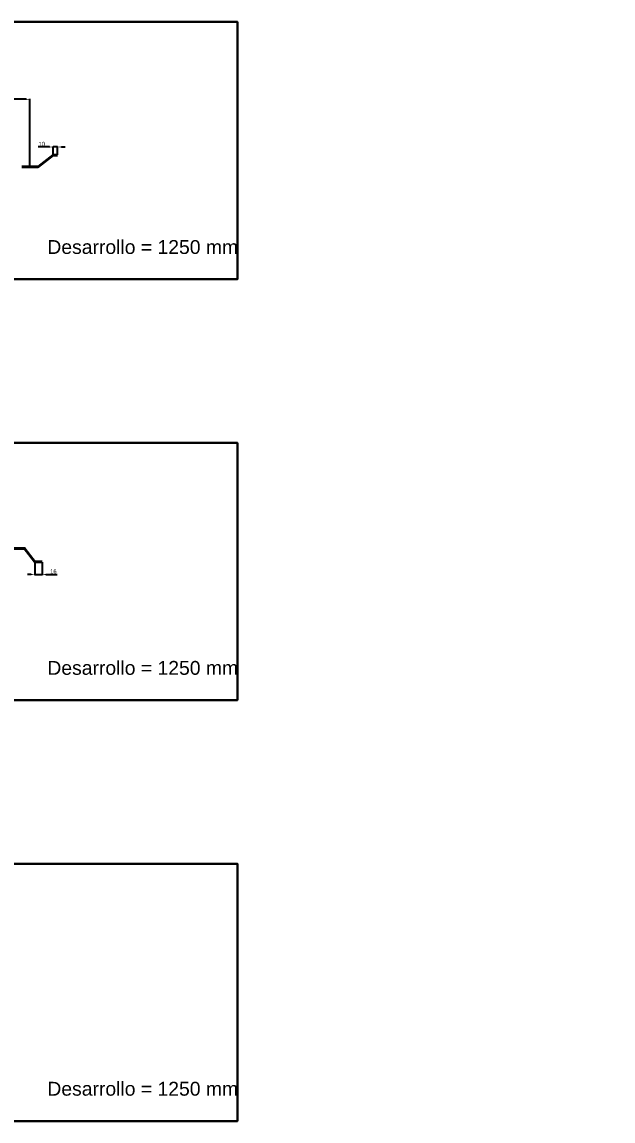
# Model space of a CAD drawing. Header units: millimetres. Extents: x 4334 to 41995838936, y 18500 to 30334.
# Drawn here: x 10273 to 11554, y 26107 to 28488 of the extents above; entities that cross this region are included whole.
import ezdxf

# ---------------------------------------------------------------- set-up
doc = ezdxf.new("R2010")
doc.units = ezdxf.units.MM
doc.layers.add('ANOTACIONES', color=7, linetype='Continuous', plot=False)
doc.layers.add('COTAS1', color=7, linetype='Continuous', lineweight=0)
doc.layers.add('FIBRA NEUTRA', color=1, linetype='Continuous', lineweight=40)
doc.layers.add('RECUADROS', color=253, linetype='Continuous')
doc.styles.get("Standard").update_dxf_attribs({"font": 'arial.ttf'})
doc.dimstyles.new('ISO-25', dxfattribs={"dimtxt": 9, "dimasz": 8, "dimexe": 1.25, "dimexo": 0.625, "dimgap": 2, "dimtad": 1, "dimdec": 1, "dimtxsty": 'Standard', "dimcen": 2.5, "dimadec": 0, "dimazin": 0, "dimtfac": 1, "dimtdec": 1, "dimtmove": 0, "dimatfit": 3, "dimfxl": 1, "dimarcsym": 0})

# ---------------------------------------------------------------- blocks, each defined once
blk = doc.blocks.new('*D57')
at = {"layer": 'COTAS1', "color": 0, "lineweight": -2, "transparency": 16777216}
for p, q in [((10301.3, 27318.1), (10301.3, 27290)), ((10317.3, 27318.1), (10317.3, 27290)), ((10293.3, 27291.3), (10285.3, 27291.3)), ((10301.3, 27291.3), (10317.3, 27291.3)), ((10325.3, 27291.3), (10349.3, 27291.3))]:
    blk.add_line(p, q, dxfattribs=at)
at = {"layer": 'COTAS1', "color": 0, "transparency": 16777216}
for points in [[(10293.3, 27292.6), (10293.3, 27289.9), (10301.3, 27291.3)], [(10325.3, 27292.6), (10325.3, 27289.9), (10317.3, 27291.3)]]:
    blk.add_solid(points, dxfattribs=at)
at = {"layer": 'Defpoints', "color": 0, "transparency": 16777216}
for p in [(10301.3, 27318.7), (10317.3, 27318.7), (10317.3, 27291.3)]:
    blk.add_point(p, dxfattribs=at)
at = {"layer": 'COTAS1', "color": 0, "transparency": 16777216, "insert": (10341.3, 27297.8), "char_height": 9, "attachment_point": 5}
blk.add_mtext('16', dxfattribs=at)
blk = doc.blocks.new('*D761')
at = {"layer": 'COTAS1', "color": 0, "lineweight": -2, "transparency": 16777216}
for p, q in [((9205.6, 28175.2), (9205.6, 28321.9)), ((10282.6, 28320.6), (9213.6, 28320.6)), ((10290.6, 28175.2), (10290.6, 28321.9))]:
    blk.add_line(p, q, dxfattribs=at)
at = {"layer": 'COTAS1', "color": 0, "transparency": 16777216}
for points in [[(9213.6, 28321.9), (9213.6, 28319.3), (9205.6, 28320.6)], [(10282.6, 28321.9), (10282.6, 28319.3), (10290.6, 28320.6)]]:
    blk.add_solid(points, dxfattribs=at)
at = {"layer": 'Defpoints', "color": 0, "transparency": 16777216}
for p in [(9205.6, 28320.6), (9205.6, 28174.6), (10290.6, 28174.6)]:
    blk.add_point(p, dxfattribs=at)
at = {"layer": 'COTAS1', "color": 0, "transparency": 16777216, "insert": (9748.1, 28327.2), "char_height": 9, "attachment_point": 5}
blk.add_mtext('1085', dxfattribs=at)
blk = doc.blocks.new('*D764')
at = {"layer": 'COTAS1', "color": 0, "lineweight": -2, "transparency": 16777216}
for p, q in [((10332.6, 28217.3), (10308.6, 28217.3)), ((10340.6, 28200.2), (10340.6, 28218.6)), ((10350.6, 28217.3), (10340.6, 28217.3)), ((10350.6, 28200.2), (10350.6, 28218.6)), ((10358.6, 28217.3), (10366.6, 28217.3))]:
    blk.add_line(p, q, dxfattribs=at)
at = {"layer": 'COTAS1', "color": 0, "transparency": 16777216}
for points in [[(10332.6, 28218.6), (10332.6, 28216), (10340.6, 28217.3)], [(10358.6, 28218.6), (10358.6, 28216), (10350.6, 28217.3)]]:
    blk.add_solid(points, dxfattribs=at)
at = {"layer": 'Defpoints', "color": 0, "transparency": 16777216}
for p in [(10340.6, 28217.3), (10340.6, 28199.6), (10350.6, 28199.6)]:
    blk.add_point(p, dxfattribs=at)
at = {"layer": 'COTAS1', "color": 0, "transparency": 16777216, "insert": (10316.6, 28223.9), "char_height": 9, "attachment_point": 5}
blk.add_mtext('10', dxfattribs=at)

msp = doc.modelspace()

# ---------------------------------------------------------------- linework, layer by layer
at = {"layer": 'COTAS1'}
msp.add_line((10290.62, 28174.57), (10290.62, 28235.1), dxfattribs=at)
at = {"layer": 'FIBRA NEUTRA'}
for points in [[(10273.12, 28174.57), (10308.12, 28174.57), (10340.62, 28199.57), (10350.62, 28199.57)], [(10243.77, 27347.72), (10278.77, 27347.72), (10301.27, 27318.72), (10317.27, 27318.72)]]:
    msp.add_lwpolyline(points, dxfattribs=at)
at = {"layer": 'RECUADROS', "color": 0, "lineweight": 30}
for points in [[(8919.88, 28488.13), (10740.14, 28488.13), (10740.14, 27930.68), (8919.88, 27930.68)], [(8919.88, 27576.32), (10740.14, 27576.32), (10740.14, 27018.87), (8919.88, 27018.87)], [(8919.88, 26664.5), (10740.14, 26664.5), (10740.14, 26107.05), (8919.88, 26107.05)]]:
    msp.add_lwpolyline(points, close=True, dxfattribs=at)

# ---------------------------------------------------------------- texts
at = {"layer": 'ANOTACIONES', "char_height": 30, "attachment_point": 1}
for insert in [(10328.31, 28015.59), (10328.31, 27103.77), (10328.31, 26191.96)]:
    msp.add_mtext_dynamic_manual_height_columns('Desarrollo = 1250 mm', width=6765.1618, gutter_width=150, heights=[0], dxfattribs=dict(at, insert=insert))

# ---------------------------------------------------------------- dimensions: what is measured, and where the dimension line sits
at = {"layer": 'COTAS1'}
for base, p1, p2, picture, middle in [((9205.62, 28320.6), (10290.62, 28174.57), (9205.62, 28174.57), '*D761', (9748.12, 28327.2)), ((10340.62, 28217.32), (10350.62, 28199.57), (10340.62, 28199.57), '*D764', (10316.61, 28223.91)), ((10317.27, 27291.25), (10301.27, 27318.72), (10317.27, 27318.72), '*D57', (10341.29, 27297.85))]:
    dim = msp.add_linear_dim(base=base, p1=p1, p2=p2, dimstyle='ISO-25', dxfattribs=at)
    dim.commit()
    dim.dimension.update_dxf_attribs({"geometry": picture, "text_midpoint": middle})

doc.saveas('drawing.dxf')
